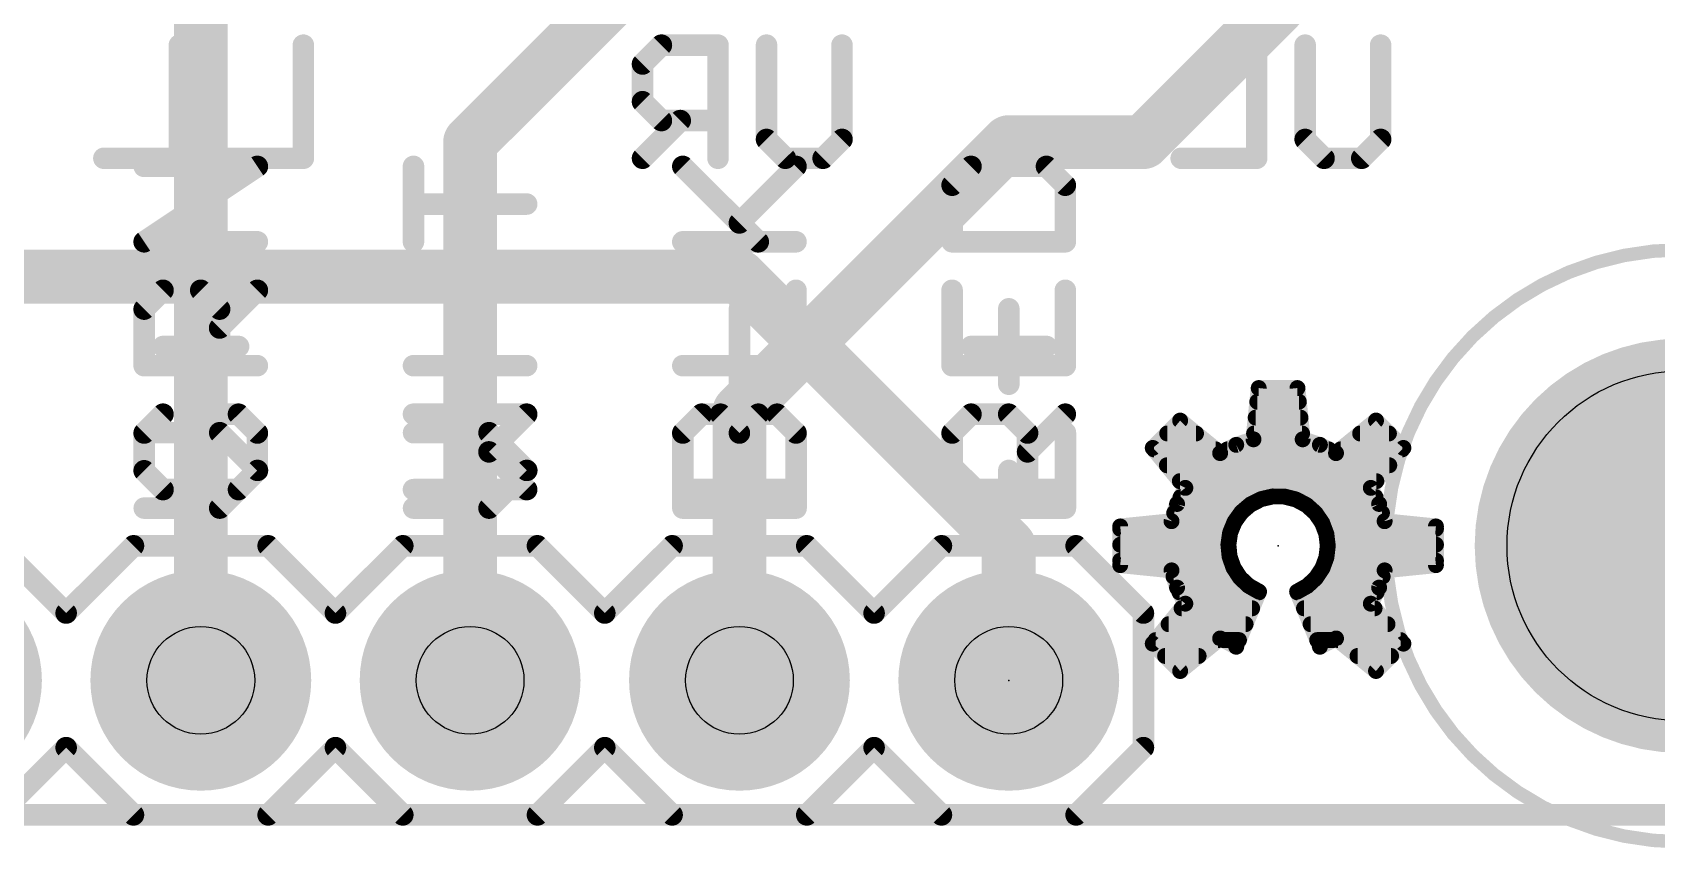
# Model space of a CAD drawing. Extents: x -33 to 74, y -17 to 52.
# Drawn here: x 9.84 to 25.16, y -0.32 to 7.39 of the extents above; entities that cross this region are included whole.
import ezdxf

# ---------------------------------------------------------------- set-up
doc = ezdxf.new("R2010")
doc.units = 0
for name, color, linetype in [('1', 12, 'CONTINUOUS'), ('16', 132, 'CONTINUOUS'), ('17', 110, 'CONTINUOUS'), ('20', 53, 'CONTINUOUS'), ('21', 41, 'CONTINUOUS'), ('22', 40, 'CONTINUOUS'), ('23', 53, 'CONTINUOUS'), ('24', 53, 'CONTINUOUS'), ('29', 253, 'CONTINUOUS'), ('30', 253, 'CONTINUOUS'), ('39', 12, 'CONTINUOUS'), ('41', 12, 'CONTINUOUS'), ('42', 132, 'CONTINUOUS'), ('44', 253, 'CONTINUOUS'), ('51', 53, 'CONTINUOUS')]:
    doc.layers.add(name, color=color, linetype=linetype)

# ---------------------------------------------------------------- blocks, each defined once
blk = doc.blocks.new('RECT')
blk.add_solid([(-0.5, -0.5), (0.5, -0.5), (-0.5, 0.5), (0.5, 0.5)])
blk = doc.blocks.new('ROUNDP')
at = {"const_width": 0.5}
blk.add_lwpolyline([(0, -0.25, 1), (0, 0.25, 1), (0, -0.25)], format="xyb", dxfattribs=at)

msp = doc.modelspace()

# ---------------------------------------------------------------- linework, layer by layer
at = {"layer": '1', "const_width": 0.508}
for points in [[(11.43, 8.89), (11.43, 1.27)], [(13.97, 6.35), (16.51, 8.89)], [(21.59, 7.62), (21.59, 8.89)], [(20.32, 6.35), (21.59, 7.62)], [(13.97, 1.27), (13.97, 6.35)], [(19.05, 6.35), (16.51, 3.81)], [(19.05, 6.35), (20.32, 6.35)], [(16.51, 3.81), (16.51, 1.27)]]:
    msp.add_lwpolyline(points, dxfattribs=at)
at = {"layer": '1', "const_width": 0.254}
for points in [[(21.463, 7.62, 1), (21.717, 7.62)], [(14.097, 6.35, 1), (13.843, 6.35)], [(19.05, 6.477, 1), (19.05, 6.223)], [(19.1398, 6.2602, 1), (18.9602, 6.4398)], [(20.32, 6.223, 1), (20.32, 6.477)], [(13.8802, 6.4398, 1), (14.0598, 6.2602)], [(20.2302, 6.4398, 1), (20.4098, 6.2602)], [(16.637, 3.81, 1), (16.383, 3.81)], [(16.4202, 3.8998, 1), (16.5998, 3.7202)], [(11.303, 1.27, 1), (11.557, 1.27)], [(13.843, 1.27, 1), (14.097, 1.27)], [(16.383, 1.27, 1), (16.637, 1.27)]]:
    msp.add_lwpolyline(points, format="xyb", dxfattribs=at)
at = {"layer": '16', "const_width": 0.508}
for points in [[(16.51, 5.08), (7.62, 5.08)], [(16.51, 5.08), (19.05, 2.54)], [(19.05, 2.54), (19.05, 1.27)]]:
    msp.add_lwpolyline(points, dxfattribs=at)
at = {"layer": '16', "const_width": 0.254}
for points in [[(16.5998, 5.1698, 1), (16.4202, 4.9902)], [(16.51, 4.953, 1), (16.51, 5.207)], [(19.177, 2.54, 1), (18.923, 2.54)], [(18.9602, 2.4502, 1), (19.1398, 2.6298)], [(18.923, 1.27, 1), (19.177, 1.27)]]:
    msp.add_lwpolyline(points, format="xyb", dxfattribs=at)
at = {"layer": '20', "const_width": 0.2032}
msp.add_lwpolyline([(27.94, 0), (0, 0)], dxfattribs=at)
at = {"layer": '20'}
msp.add_circle((25.4, 2.54), 1.651, dxfattribs=at)
at = {"layer": '21', "const_width": 0.2032}
for points in [[(10.8957, 5.4092), (11.9634, 6.121)], [(11.9634, 6.121), (10.8957, 6.121)], [(13.4357, 5.4092), (13.4357, 6.121)], [(16.6875, 5.4092), (15.9757, 6.121)], [(16.5095, 5.5871), (17.0434, 6.121)], [(18.6936, 6.121), (18.5157, 5.9431)], [(19.4055, 6.121), (18.6936, 6.121)], [(19.5834, 5.9431), (19.4055, 6.121)], [(18.5157, 5.9431), (18.5157, 5.4092)], [(19.5834, 5.4092), (19.5834, 5.9431)], [(14.5034, 5.7651), (13.4357, 5.7651)], [(11.9634, 5.4092), (10.8957, 5.4092)], [(15.9757, 5.4092), (17.0434, 5.4092)], [(18.5157, 5.4092), (19.5834, 5.4092)], [(10.8957, 4.7737), (11.0736, 4.9516)], [(11.0736, 4.9516), (11.4295, 4.9516)], [(11.4295, 4.9516), (11.6075, 4.7737)], [(11.6075, 4.5957), (11.9634, 4.9516)], [(13.4357, 4.9516), (14.5034, 4.9516)], [(13.9695, 4.2398), (13.9695, 4.9516)], [(17.0434, 4.2398), (17.0434, 4.9516)], [(18.5157, 4.9516), (18.5157, 4.2398)], [(19.5834, 4.2398), (19.5834, 4.9516)], [(10.8957, 4.2398), (10.8957, 4.7737)], [(11.6075, 4.7737), (11.6075, 4.2398)], [(19.0495, 4.2398), (19.0495, 4.5957)], [(11.9634, 4.2398), (10.8957, 4.2398)], [(14.5034, 4.2398), (13.4357, 4.2398)], [(15.9757, 4.2398), (17.0434, 4.2398)], [(18.5157, 4.2398), (19.5834, 4.2398)], [(11.0736, 3.7822), (10.8957, 3.6043)], [(11.7855, 3.7822), (11.4295, 3.7822)], [(11.4295, 3.7822), (11.4295, 3.4263)], [(11.9634, 3.6043), (11.7855, 3.7822)], [(14.5034, 3.7822), (13.4357, 3.7822)], [(14.1475, 3.4263), (14.5034, 3.7822)], [(15.9757, 3.6043), (16.1536, 3.7822)], [(16.1536, 3.7822), (16.3316, 3.7822)], [(16.3316, 3.7822), (16.5095, 3.6043)], [(16.5095, 3.6043), (16.6875, 3.7822)], [(16.6875, 3.7822), (16.8654, 3.7822)], [(16.8654, 3.7822), (17.0434, 3.6043)], [(18.5157, 3.6043), (18.6936, 3.7822)], [(18.6936, 3.7822), (19.0495, 3.7822)], [(19.0495, 3.7822), (19.2275, 3.6043)], [(19.2275, 3.4263), (19.5834, 3.7822)], [(10.8957, 3.6043), (10.8957, 3.2484)], [(11.9634, 3.2484), (11.9634, 3.6043)], [(15.9757, 3.0704), (15.9757, 3.6043)], [(16.5095, 3.0704), (16.5095, 3.6043)], [(17.0434, 3.6043), (17.0434, 3.0704)], [(18.5157, 3.0704), (18.5157, 3.6043)], [(19.2275, 3.6043), (19.2275, 3.0704)], [(14.5034, 3.0704), (14.1475, 3.4263)], [(10.8957, 3.2484), (11.0736, 3.0704)], [(11.7855, 3.0704), (11.9634, 3.2484)], [(11.0736, 3.0704), (11.7855, 3.0704)], [(13.4357, 3.0704), (14.5034, 3.0704)], [(17.0434, 3.0704), (15.9757, 3.0704)], [(19.5834, 3.0704), (18.5157, 3.0704)], [(9.525, 2.54), (10.16, 1.905)], [(10.16, 1.905), (10.795, 2.54)], [(10.795, 2.54), (12.065, 2.54)], [(12.7, 1.905), (12.065, 2.54)], [(12.7, 1.905), (13.335, 2.54)], [(13.335, 2.54), (14.605, 2.54)], [(14.605, 2.54), (15.24, 1.905)], [(15.24, 1.905), (15.875, 2.54)], [(15.875, 2.54), (17.145, 2.54)], [(17.145, 2.54), (17.78, 1.905)], [(17.78, 1.905), (18.415, 2.54)], [(18.415, 2.54), (19.685, 2.54)], [(20.32, 1.905), (19.685, 2.54)], [(20.32, 0.635), (20.32, 1.905)], [(10.16, 0.635), (9.525, 0)], [(10.795, 0), (10.16, 0.635)], [(12.065, 0), (12.7, 0.635)], [(13.335, 0), (12.7, 0.635)], [(15.24, 0.635), (14.605, 0)], [(15.875, 0), (15.24, 0.635)], [(17.78, 0.635), (17.145, 0)], [(18.415, 0), (17.78, 0.635)], [(19.685, 0), (20.32, 0.635)], [(12.065, 0), (10.795, 0)], [(14.605, 0), (13.335, 0)], [(17.145, 0), (15.875, 0)], [(19.685, 0), (18.415, 0)]]:
    msp.add_lwpolyline(points, dxfattribs=at)
at = {"layer": '21', "const_width": 0.1016}
for points in [[(10.8957, 6.1718, 1), (10.8957, 6.0702)], [(11.9916, 6.0787, 1), (11.9352, 6.1633)], [(11.9634, 6.0702, 1), (11.9634, 6.1718)], [(13.4865, 6.121, 1), (13.3849, 6.121)], [(16.0116, 6.1569, 1), (15.9398, 6.0851)], [(17.0793, 6.0851, 1), (17.0075, 6.1569)], [(18.6936, 6.1718, 1), (18.6936, 6.0702)], [(18.7296, 6.0851, 1), (18.6577, 6.1569)], [(19.4414, 6.1569, 1), (19.3695, 6.0851)], [(19.4055, 6.0702, 1), (19.4055, 6.1718)], [(18.5665, 5.9431, 1), (18.4649, 5.9431)], [(18.4798, 5.979, 1), (18.5516, 5.9071)], [(19.6342, 5.9431, 1), (19.5326, 5.9431)], [(19.5475, 5.9071, 1), (19.6193, 5.979)], [(13.4357, 5.8159, 1), (13.4357, 5.7143)], [(14.5034, 5.7143, 1), (14.5034, 5.8159)], [(16.4736, 5.6231, 1), (16.5455, 5.5512)], [(10.8957, 5.46, 1), (10.8957, 5.3584)], [(10.8675, 5.4515, 1), (10.9239, 5.3669)], [(11.9634, 5.3584, 1), (11.9634, 5.46)], [(13.3849, 5.4092, 1), (13.4865, 5.4092)], [(15.9757, 5.46, 1), (15.9757, 5.3584)], [(16.6516, 5.3733, 1), (16.7234, 5.4451)], [(17.0434, 5.3584, 1), (17.0434, 5.46)], [(18.5157, 5.46, 1), (18.5157, 5.3584)], [(18.4649, 5.4092, 1), (18.5665, 5.4092)], [(19.5326, 5.4092, 1), (19.6342, 5.4092)], [(19.5834, 5.3584, 1), (19.5834, 5.46)], [(11.0736, 5.0024, 1), (11.0736, 4.9008)], [(11.1096, 4.9157, 1), (11.0377, 4.9875)], [(11.4655, 4.9875, 1), (11.3936, 4.9157)], [(11.4295, 4.9008, 1), (11.4295, 5.0024)], [(11.9993, 4.9157, 1), (11.9275, 4.9875)], [(13.4357, 5.0024, 1), (13.4357, 4.9008)], [(14.0203, 4.9516, 1), (13.9187, 4.9516)], [(14.5034, 4.9008, 1), (14.5034, 5.0024)], [(17.0942, 4.9516, 1), (16.9926, 4.9516)], [(18.5665, 4.9516, 1), (18.4649, 4.9516)], [(19.6342, 4.9516, 1), (19.5326, 4.9516)], [(10.9465, 4.7737, 1), (10.8449, 4.7737)], [(10.8598, 4.8096, 1), (10.9316, 4.7377)], [(11.6583, 4.7737, 1), (11.5567, 4.7737)], [(11.5716, 4.7377, 1), (11.6434, 4.8096)], [(11.5716, 4.6316, 1), (11.6434, 4.5598)], [(19.1003, 4.5957, 1), (18.9987, 4.5957)], [(10.8957, 4.2906, 1), (10.8957, 4.189)], [(10.8449, 4.2398, 1), (10.9465, 4.2398)], [(11.5567, 4.2398, 1), (11.6583, 4.2398)], [(11.9634, 4.189, 1), (11.9634, 4.2906)], [(13.4357, 4.2906, 1), (13.4357, 4.189)], [(13.9187, 4.2398, 1), (14.0203, 4.2398)], [(14.5034, 4.189, 1), (14.5034, 4.2906)], [(15.9757, 4.2906, 1), (15.9757, 4.189)], [(16.9926, 4.2398, 1), (17.0942, 4.2398)], [(17.0434, 4.189, 1), (17.0434, 4.2906)], [(18.5157, 4.2906, 1), (18.5157, 4.189)], [(18.4649, 4.2398, 1), (18.5665, 4.2398)], [(18.9987, 4.2398, 1), (19.1003, 4.2398)], [(19.5326, 4.2398, 1), (19.6342, 4.2398)], [(19.5834, 4.189, 1), (19.5834, 4.2906)], [(11.1096, 3.7463, 1), (11.0377, 3.8181)], [(11.4295, 3.833, 1), (11.4295, 3.7314)], [(11.4803, 3.7822, 1), (11.3787, 3.7822)], [(11.8214, 3.8181, 1), (11.7495, 3.7463)], [(11.7855, 3.7314, 1), (11.7855, 3.833)], [(13.4357, 3.833, 1), (13.4357, 3.7314)], [(14.5393, 3.7463, 1), (14.4675, 3.8181)], [(14.5034, 3.7314, 1), (14.5034, 3.833)], [(16.1536, 3.833, 1), (16.1536, 3.7314)], [(16.1896, 3.7463, 1), (16.1177, 3.8181)], [(16.3675, 3.8181, 1), (16.2957, 3.7463)], [(16.3316, 3.7314, 1), (16.3316, 3.833)], [(16.6875, 3.833, 1), (16.6875, 3.7314)], [(16.7234, 3.7463, 1), (16.6516, 3.8181)], [(16.9014, 3.8181, 1), (16.8295, 3.7463)], [(16.8654, 3.7314, 1), (16.8654, 3.833)], [(18.6936, 3.833, 1), (18.6936, 3.7314)], [(18.7296, 3.7463, 1), (18.6577, 3.8181)], [(19.0855, 3.8181, 1), (19.0136, 3.7463)], [(19.0495, 3.7314, 1), (19.0495, 3.833)], [(19.6193, 3.7463, 1), (19.5475, 3.8181)], [(10.9465, 3.6043, 1), (10.8449, 3.6043)], [(10.8598, 3.6402, 1), (10.9316, 3.5683)], [(12.0142, 3.6043, 1), (11.9126, 3.6043)], [(11.9275, 3.5683, 1), (11.9993, 3.6402)], [(16.0265, 3.6043, 1), (15.9249, 3.6043)], [(15.9398, 3.6402, 1), (16.0116, 3.5683)], [(16.5603, 3.6043, 1), (16.4587, 3.6043)], [(16.4736, 3.6402, 1), (16.5455, 3.5683)], [(16.4736, 3.5683, 1), (16.5455, 3.6402)], [(17.0942, 3.6043, 1), (16.9926, 3.6043)], [(17.0075, 3.5683, 1), (17.0793, 3.6402)], [(18.5665, 3.6043, 1), (18.4649, 3.6043)], [(18.4798, 3.6402, 1), (18.5516, 3.5683)], [(19.2783, 3.6043, 1), (19.1767, 3.6043)], [(19.1916, 3.5683, 1), (19.2634, 3.6402)], [(14.1834, 3.4622, 1), (14.1116, 3.3904)], [(11.3787, 3.4263, 1), (11.4803, 3.4263)], [(14.1116, 3.4622, 1), (14.1834, 3.3904)], [(19.1916, 3.4622, 1), (19.2634, 3.3904)], [(10.9316, 3.2843, 1), (10.8598, 3.2124)], [(10.8449, 3.2484, 1), (10.9465, 3.2484)], [(11.9126, 3.2484, 1), (12.0142, 3.2484)], [(11.9993, 3.2124, 1), (11.9275, 3.2843)], [(11.0736, 3.1212, 1), (11.0736, 3.0196)], [(11.0377, 3.0345, 1), (11.1096, 3.1063)], [(11.7495, 3.1063, 1), (11.8214, 3.0345)], [(11.7855, 3.0196, 1), (11.7855, 3.1212)], [(13.4357, 3.1212, 1), (13.4357, 3.0196)], [(14.4675, 3.0345, 1), (14.5393, 3.1063)], [(14.5034, 3.0196, 1), (14.5034, 3.1212)], [(15.9757, 3.1212, 1), (15.9757, 3.0196)], [(15.9249, 3.0704, 1), (16.0265, 3.0704)], [(16.4587, 3.0704, 1), (16.5603, 3.0704)], [(16.9926, 3.0704, 1), (17.0942, 3.0704)], [(17.0434, 3.0196, 1), (17.0434, 3.1212)], [(18.5157, 3.1212, 1), (18.5157, 3.0196)], [(18.4649, 3.0704, 1), (18.5665, 3.0704)], [(19.1767, 3.0704, 1), (19.2783, 3.0704)], [(19.5834, 3.0196, 1), (19.5834, 3.1212)], [(10.795, 2.5908, 1), (10.795, 2.4892)], [(10.8309, 2.5041, 1), (10.7591, 2.5759)], [(12.1009, 2.5759, 1), (12.0291, 2.5041)], [(12.065, 2.4892, 1), (12.065, 2.5908)], [(13.335, 2.5908, 1), (13.335, 2.4892)], [(13.3709, 2.5041, 1), (13.2991, 2.5759)], [(14.6409, 2.5759, 1), (14.5691, 2.5041)], [(14.605, 2.4892, 1), (14.605, 2.5908)], [(15.875, 2.5908, 1), (15.875, 2.4892)], [(15.9109, 2.5041, 1), (15.8391, 2.5759)], [(17.1809, 2.5759, 1), (17.1091, 2.5041)], [(17.145, 2.4892, 1), (17.145, 2.5908)], [(18.415, 2.5908, 1), (18.415, 2.4892)], [(18.4509, 2.5041, 1), (18.3791, 2.5759)], [(19.7209, 2.5759, 1), (19.6491, 2.5041)], [(19.685, 2.4892, 1), (19.685, 2.5908)], [(10.1241, 1.9409, 1), (10.1959, 1.8691)], [(10.1241, 1.8691, 1), (10.1959, 1.9409)], [(12.6641, 1.9409, 1), (12.7359, 1.8691)], [(12.6641, 1.8691, 1), (12.7359, 1.9409)], [(15.2041, 1.9409, 1), (15.2759, 1.8691)], [(15.2041, 1.8691, 1), (15.2759, 1.9409)], [(17.7441, 1.9409, 1), (17.8159, 1.8691)], [(17.7441, 1.8691, 1), (17.8159, 1.9409)], [(20.3708, 1.905, 1), (20.2692, 1.905)], [(20.2841, 1.8691, 1), (20.3559, 1.9409)], [(10.1959, 0.6709, 1), (10.1241, 0.5991)], [(10.1959, 0.5991, 1), (10.1241, 0.6709)], [(12.7359, 0.6709, 1), (12.6641, 0.5991)], [(12.7359, 0.5991, 1), (12.6641, 0.6709)], [(15.2759, 0.6709, 1), (15.2041, 0.5991)], [(15.2759, 0.5991, 1), (15.2041, 0.6709)], [(17.8159, 0.6709, 1), (17.7441, 0.5991)], [(17.8159, 0.5991, 1), (17.7441, 0.6709)], [(20.2692, 0.635, 1), (20.3708, 0.635)], [(20.3559, 0.5991, 1), (20.2841, 0.6709)], [(10.795, 0.0508, 1), (10.795, -0.0508)], [(10.7591, -0.0359, 1), (10.8309, 0.0359)], [(12.0291, 0.0359, 1), (12.1009, -0.0359)], [(12.065, -0.0508, 1), (12.065, 0.0508)], [(13.335, 0.0508, 1), (13.335, -0.0508)], [(13.2991, -0.0359, 1), (13.3709, 0.0359)], [(14.5691, 0.0359, 1), (14.6409, -0.0359)], [(14.605, -0.0508, 1), (14.605, 0.0508)], [(15.875, 0.0508, 1), (15.875, -0.0508)], [(15.8391, -0.0359, 1), (15.9109, 0.0359)], [(17.1091, 0.0359, 1), (17.1809, -0.0359)], [(17.145, -0.0508, 1), (17.145, 0.0508)], [(18.415, 0.0508, 1), (18.415, -0.0508)], [(18.3791, -0.0359, 1), (18.4509, 0.0359)], [(19.6491, 0.0359, 1), (19.7209, -0.0359)], [(19.685, -0.0508, 1), (19.685, 0.0508)]]:
    msp.add_lwpolyline(points, format="xyb", dxfattribs=at)
at = {"layer": '22'}
for points, const_width in [([(11.2278, 7.2653), (11.2278, 6.1976)], 0.2032), ([(12.3972, 7.2653), (12.3972, 6.1976)], 0.2032), ([(15.7739, 7.2653), (15.596, 7.0874)], 0.2032), ([(16.3078, 7.2653), (15.7739, 7.2653)], 0.2032), ([(16.3078, 6.1976), (16.3078, 7.2653)], 0.2032), ([(16.7654, 6.3756), (16.7654, 7.2653)], 0.2032), ([(17.4772, 7.2653), (17.4772, 6.3756)], 0.2032), ([(21.3878, 7.2653), (21.3878, 6.1976)], 0.2032), ([(21.8454, 6.3756), (21.8454, 7.2653)], 0.2032), ([(22.5572, 7.2653), (22.5572, 6.3756)], 0.2032), ([(15.596, 7.0874), (15.596, 6.7315)], 0.2032), ([(15.596, 6.7315), (15.7739, 6.5535)], 0.2032), ([(15.9519, 6.5535), (15.596, 6.1976)], 0.2032), ([(15.7739, 6.5535), (16.3078, 6.5535)], 0.2032), ([(16.9433, 6.1976), (16.7654, 6.3756)], 0.2032), ([(17.4772, 6.3756), (17.2992, 6.1976)], 0.2032), ([(22.0233, 6.1976), (21.8454, 6.3756)], 0.2032), ([(22.5572, 6.3756), (22.3792, 6.1976)], 0.2032), ([(11.2278, 6.1976), (10.516, 6.1976)], 0.2032), ([(12.3972, 6.1976), (11.6854, 6.1976)], 0.2032), ([(17.2992, 6.1976), (16.9433, 6.1976)], 0.2032), ([(21.3878, 6.1976), (20.676, 6.1976)], 0.2032), ([(22.3792, 6.1976), (22.0233, 6.1976)], 0.2032), ([(11.4305, 4.065), (11.4305, 4.7768)], 0.2032), ([(13.9705, 4.065), (13.9705, 4.7768)], 0.2032), ([(16.5105, 4.065), (16.5105, 4.7768)], 0.2032), ([(19.0505, 4.065), (19.0505, 4.7768)], 0.2032), ([(11.7864, 4.4209), (11.0746, 4.4209)], 0.2032), ([(19.4064, 4.4209), (18.6945, 4.4209)], 0.2032), ([(21.358, 3.5449), (21.4072, 4.0288)], 0.15), ([(21.4072, 4.0288), (21.7728, 4.0288)], 0.15), ([(21.7728, 4.0288), (21.822, 3.5449)], 0.15), ([(21.3941, 3.9), (21.7859, 3.9)], 0.15), ([(11.6084, 3.6074), (10.8966, 3.6074)], 0.2032), ([(11.4305, 2.8956), (11.4305, 3.6074)], 0.2032), ([(11.9643, 3.2515), (11.6084, 3.6074)], 0.2032), ([(14.1484, 3.6074), (13.4366, 3.6074)], 0.2032), ([(13.9705, 2.8956), (13.9705, 3.6074)], 0.2032), ([(14.5043, 3.2515), (14.1484, 3.6074)], 0.2032), ([(15.9766, 2.8956), (15.9766, 3.6074)], 0.2032), ([(17.0443, 3.6074), (17.0443, 2.8956)], 0.2032), ([(18.5166, 2.8956), (18.5166, 3.6074)], 0.2032), ([(19.5843, 3.6074), (19.5843, 2.8956)], 0.2032), ([(20.408, 3.4635), (20.6665, 3.722)], 0.15), ([(20.6665, 3.722), (21.0435, 3.4146)], 0.15), ([(21.3789, 3.75), (21.8011, 3.75)], 0.15), ([(22.1365, 3.4146), (22.5135, 3.722)], 0.15), ([(22.5135, 3.722), (22.772, 3.4635)], 0.15), ([(20.7154, 3.0865), (20.408, 3.4635)], 0.15), ([(20.419, 3.45), (21.0001, 3.45)], 0.15), ([(20.5445, 3.6), (20.8161, 3.6)], 0.15), ([(21.0435, 3.4146), (21.1953, 3.4928)], 0.15), ([(21.1122, 3.45), (22.0678, 3.45)], 0.15), ([(21.1953, 3.4928), (21.358, 3.5449)], 0.15), ([(21.3636, 3.6), (21.8164, 3.6)], 0.15), ([(21.822, 3.5449), (21.9847, 3.4928)], 0.15), ([(21.9847, 3.4928), (22.1365, 3.4146)], 0.15), ([(22.1799, 3.45), (22.761, 3.45)], 0.15), ([(22.3639, 3.6), (22.6355, 3.6)], 0.15), ([(22.772, 3.4635), (22.4646, 3.0865)], 0.15), ([(20.5413, 3.3), (22.6387, 3.3)], 0.15), ([(11.6084, 2.8956), (11.9643, 3.2515)], 0.2032), ([(14.1484, 2.8956), (14.5043, 3.2515)], 0.2032), ([(16.5105, 2.8956), (16.5105, 3.2515)], 0.2032), ([(19.0505, 2.8956), (19.0505, 3.2515)], 0.2032), ([(20.6636, 3.15), (22.5164, 3.15)], 0.15), ([(20.6372, 2.9347), (20.7154, 3.0865)], 0.15), ([(20.6708, 3), (21.514, 3)], 0.15), ([(21.539, 3.0058), (21.4298, 2.9804)], 0.15), ([(21.6512, 3.0046), (21.539, 3.0058)], 0.15), ([(21.7599, 2.9768), (21.6512, 3.0046)], 0.15), ([(21.6692, 3), (22.5092, 3)], 0.15), ([(22.4646, 3.0865), (22.5428, 2.9347)], 0.15), ([(10.8966, 2.8956), (11.6084, 2.8956)], 0.2032), ([(13.4366, 2.8956), (14.1484, 2.8956)], 0.2032), ([(17.0443, 2.8956), (15.9766, 2.8956)], 0.2032), ([(19.5843, 2.8956), (18.5166, 2.8956)], 0.2032), ([(20.5851, 2.772), (20.6372, 2.9347)], 0.15), ([(20.6101, 2.85), (21.2398, 2.85)], 0.15), ([(21.2445, 2.8566), (21.1791, 2.7654)], 0.15), ([(21.3297, 2.9296), (21.2445, 2.8566)], 0.15), ([(21.4298, 2.9804), (21.3297, 2.9296)], 0.15), ([(21.8589, 2.9239), (21.7599, 2.9768)], 0.15), ([(21.9424, 2.849), (21.8589, 2.9239)], 0.15), ([(21.9413, 2.85), (22.5699, 2.85)], 0.15), ([(22.0058, 2.7564), (21.9424, 2.849)], 0.15), ([(22.5428, 2.9347), (22.5949, 2.772)], 0.15), ([(20.1012, 2.7228), (20.5851, 2.772)], 0.15), ([(20.1012, 2.3572), (20.1012, 2.7228)], 0.15), ([(20.1012, 2.7), (21.1529, 2.7)], 0.15), ([(21.1791, 2.7654), (21.1373, 2.6613)], 0.15), ([(22.0453, 2.6514), (22.0058, 2.7564)], 0.15), ([(22.027, 2.7), (23.0788, 2.7)], 0.15), ([(22.5949, 2.772), (23.0788, 2.7228)], 0.15), ([(23.0788, 2.7228), (23.0788, 2.3572)], 0.15), ([(20.1012, 2.55), (21.1215, 2.55)], 0.15), ([(21.1373, 2.6613), (21.1215, 2.5502)], 0.15), ([(21.1215, 2.5502), (21.1325, 2.4385)], 0.15), ([(22.0588, 2.54), (22.0453, 2.6514)], 0.15), ([(22.0459, 2.4306), (22.0588, 2.54)], 0.15), ([(22.0576, 2.55), (23.0788, 2.55)], 0.15), ([(20.1012, 2.4), (21.146, 2.4)], 0.15), ([(21.1325, 2.4385), (21.1697, 2.3327)], 0.15), ([(22.0077, 2.3272), (22.0459, 2.4306)], 0.15), ([(22.0346, 2.4), (23.0788, 2.4)], 0.15), ([(20.5851, 2.308), (20.1012, 2.3572)], 0.15), ([(20.6372, 2.1453), (20.5851, 2.308)], 0.15), ([(20.6037, 2.25), (21.2236, 2.25)], 0.15), ([(21.1697, 2.3327), (21.231, 2.2387)], 0.15), ([(21.231, 2.2387), (21.3128, 2.162)], 0.15), ([(21.8656, 2.1607), (21.9465, 2.2355)], 0.15), ([(21.9465, 2.2355), (22.0077, 2.3272)], 0.15), ([(21.9562, 2.25), (22.5763, 2.25)], 0.15), ([(22.5949, 2.308), (22.5428, 2.1453)], 0.15), ([(23.0788, 2.3572), (22.5949, 2.308)], 0.15), ([(20.7154, 1.9935), (20.6372, 2.1453)], 0.15), ([(20.6605, 2.1), (21.4077, 2.1)], 0.15), ([(21.4106, 2.1069), (21.1953, 1.5872)], 0.15), ([(21.3128, 2.162), (21.4106, 2.1069)], 0.15), ([(21.7694, 2.1069), (21.8656, 2.1607)], 0.15), ([(21.9847, 1.5872), (21.7694, 2.1069)], 0.15), ([(21.7723, 2.1), (22.5195, 2.1)], 0.15), ([(22.5428, 2.1453), (22.4646, 1.9935)], 0.15), ([(20.408, 1.6165), (20.7154, 1.9935)], 0.15), ([(20.6799, 1.95), (21.3456, 1.95)], 0.15), ([(21.8344, 1.95), (22.5001, 1.95)], 0.15), ([(22.4646, 1.9935), (22.772, 1.6165)], 0.15), ([(20.5576, 1.8), (21.2835, 1.8)], 0.15), ([(21.8965, 1.8), (22.6224, 1.8)], 0.15), ([(20.6665, 1.358), (20.408, 1.6165)], 0.15), ([(20.4353, 1.65), (21.0246, 1.65)], 0.15), ([(21.0435, 1.6654), (20.6665, 1.358)], 0.15), ([(21.1953, 1.5872), (21.0435, 1.6654)], 0.15), ([(21.0734, 1.65), (21.2213, 1.65)], 0.15), ([(21.9587, 1.65), (22.1066, 1.65)], 0.15), ([(22.1365, 1.6654), (21.9847, 1.5872)], 0.15), ([(22.5135, 1.358), (22.1365, 1.6654)], 0.15), ([(22.1554, 1.65), (22.7447, 1.65)], 0.15), ([(22.772, 1.6165), (22.5135, 1.358)], 0.15), ([(20.5245, 1.5), (20.8407, 1.5)], 0.15), ([(22.3393, 1.5), (22.6555, 1.5)], 0.15)]:
    msp.add_lwpolyline(points, dxfattribs=dict(at, const_width=const_width))
for points, const_width in [([(11.2786, 7.2653, 1), (11.177, 7.2653)], 0.1016), ([(12.448, 7.2653, 1), (12.3464, 7.2653)], 0.1016), ([(15.7739, 7.3161, 1), (15.7739, 7.2145)], 0.1016), ([(15.8099, 7.2294, 1), (15.738, 7.3012)], 0.1016), ([(16.3586, 7.2653, 1), (16.257, 7.2653)], 0.1016), ([(16.3078, 7.2145, 1), (16.3078, 7.3161)], 0.1016), ([(16.8162, 7.2653, 1), (16.7146, 7.2653)], 0.1016), ([(17.528, 7.2653, 1), (17.4264, 7.2653)], 0.1016), ([(21.4386, 7.2653, 1), (21.337, 7.2653)], 0.1016), ([(21.8962, 7.2653, 1), (21.7946, 7.2653)], 0.1016), ([(22.608, 7.2653, 1), (22.5064, 7.2653)], 0.1016), ([(15.6468, 7.0874, 1), (15.5452, 7.0874)], 0.1016), ([(15.5601, 7.1233, 1), (15.6319, 7.0514)], 0.1016), ([(15.6319, 6.7674, 1), (15.5601, 6.6955)], 0.1016), ([(15.5452, 6.7315, 1), (15.6468, 6.7315)], 0.1016), ([(15.7739, 6.6043, 1), (15.7739, 6.5027)], 0.1016), ([(15.738, 6.5176, 1), (15.8099, 6.5894)], 0.1016), ([(15.9878, 6.5176, 1), (15.916, 6.5894)], 0.1016), ([(16.3078, 6.5027, 1), (16.3078, 6.6043)], 0.1016), ([(16.8013, 6.4115, 1), (16.7295, 6.3396)], 0.1016), ([(17.5131, 6.3396, 1), (17.4413, 6.4115)], 0.1016), ([(21.8813, 6.4115, 1), (21.8095, 6.3396)], 0.1016), ([(22.5931, 6.3396, 1), (22.5213, 6.4115)], 0.1016), ([(10.516, 6.2484, 1), (10.516, 6.1468)], 0.1016), ([(11.2278, 6.1468, 1), (11.2278, 6.2484)], 0.1016), ([(11.6854, 6.2484, 1), (11.6854, 6.1468)], 0.1016), ([(12.3972, 6.1468, 1), (12.3972, 6.2484)], 0.1016), ([(15.5601, 6.2335, 1), (15.6319, 6.1617)], 0.1016), ([(16.7146, 6.3756, 1), (16.8162, 6.3756)], 0.1016), ([(16.9433, 6.2484, 1), (16.9433, 6.1468)], 0.1016), ([(16.9074, 6.1617, 1), (16.9793, 6.2335)], 0.1016), ([(17.2633, 6.2335, 1), (17.3352, 6.1617)], 0.1016), ([(17.2992, 6.1468, 1), (17.2992, 6.2484)], 0.1016), ([(17.4264, 6.3756, 1), (17.528, 6.3756)], 0.1016), ([(20.676, 6.2484, 1), (20.676, 6.1468)], 0.1016), ([(21.3878, 6.1468, 1), (21.3878, 6.2484)], 0.1016), ([(21.7946, 6.3756, 1), (21.8962, 6.3756)], 0.1016), ([(22.0233, 6.2484, 1), (22.0233, 6.1468)], 0.1016), ([(21.9874, 6.1617, 1), (22.0593, 6.2335)], 0.1016), ([(22.3433, 6.2335, 1), (22.4152, 6.1617)], 0.1016), ([(22.3792, 6.1468, 1), (22.3792, 6.2484)], 0.1016), ([(22.5064, 6.3756, 1), (22.608, 6.3756)], 0.1016), ([(11.177, 6.1976, 1), (11.2786, 6.1976)], 0.1016), ([(12.3464, 6.1976, 1), (12.448, 6.1976)], 0.1016), ([(16.257, 6.1976, 1), (16.3586, 6.1976)], 0.1016), ([(21.337, 6.1976, 1), (21.4386, 6.1976)], 0.1016), ([(11.4813, 4.7768, 1), (11.3797, 4.7768)], 0.1016), ([(14.0213, 4.7768, 1), (13.9197, 4.7768)], 0.1016), ([(16.5613, 4.7768, 1), (16.4597, 4.7768)], 0.1016), ([(19.1013, 4.7768, 1), (18.9997, 4.7768)], 0.1016), ([(11.0746, 4.4717, 1), (11.0746, 4.3701)], 0.1016), ([(11.7864, 4.3701, 1), (11.7864, 4.4717)], 0.1016), ([(18.6945, 4.4717, 1), (18.6945, 4.3701)], 0.1016), ([(19.4064, 4.3701, 1), (19.4064, 4.4717)], 0.1016), ([(11.3797, 4.065, 1), (11.4813, 4.065)], 0.1016), ([(13.9197, 4.065, 1), (14.0213, 4.065)], 0.1016), ([(16.4597, 4.065, 1), (16.5613, 4.065)], 0.1016), ([(18.9997, 4.065, 1), (19.1013, 4.065)], 0.1016), ([(21.4072, 4.0663, 1), (21.4072, 3.9913)], 0.075), ([(21.4445, 4.025, 1), (21.3699, 4.0326)], 0.075), ([(21.8101, 4.0326, 1), (21.7355, 4.025)], 0.075), ([(21.7728, 3.9913, 1), (21.7728, 4.0663)], 0.075), ([(21.3941, 3.9375, 1), (21.3941, 3.8625)], 0.075), ([(21.7859, 3.8625, 1), (21.7859, 3.9375)], 0.075), ([(10.8966, 3.6582, 1), (10.8966, 3.5566)], 0.1016), ([(11.4813, 3.6074, 1), (11.3797, 3.6074)], 0.1016), ([(11.6443, 3.6433, 1), (11.5725, 3.5715)], 0.1016), ([(11.6084, 3.5566, 1), (11.6084, 3.6582)], 0.1016), ([(13.4366, 3.6582, 1), (13.4366, 3.5566)], 0.1016), ([(14.0213, 3.6074, 1), (13.9197, 3.6074)], 0.1016), ([(14.1843, 3.6433, 1), (14.1125, 3.5715)], 0.1016), ([(14.1484, 3.5566, 1), (14.1484, 3.6582)], 0.1016), ([(16.0274, 3.6074, 1), (15.9258, 3.6074)], 0.1016), ([(17.0951, 3.6074, 1), (16.9935, 3.6074)], 0.1016), ([(18.5674, 3.6074, 1), (18.4658, 3.6074)], 0.1016), ([(19.6351, 3.6074, 1), (19.5335, 3.6074)], 0.1016), ([(20.6902, 3.7511, 1), (20.6428, 3.6929)], 0.075), ([(20.693, 3.6955, 1), (20.64, 3.7485)], 0.075), ([(21.3789, 3.7875, 1), (21.3789, 3.7125)], 0.075), ([(21.8011, 3.7125, 1), (21.8011, 3.7875)], 0.075), ([(22.54, 3.7485, 1), (22.487, 3.6955)], 0.075), ([(22.5372, 3.6929, 1), (22.4898, 3.7511)], 0.075), ([(20.4371, 3.4872, 1), (20.3789, 3.4398)], 0.075), ([(20.3815, 3.49, 1), (20.4345, 3.437)], 0.075), ([(20.419, 3.4875, 1), (20.419, 3.4125)], 0.075), ([(20.5445, 3.6375, 1), (20.5445, 3.5625)], 0.075), ([(20.8161, 3.5625, 1), (20.8161, 3.6375)], 0.075), ([(21.0001, 3.4125, 1), (21.0001, 3.4875)], 0.075), ([(21.1122, 3.4875, 1), (21.1122, 3.4125)], 0.075), ([(21.1839, 3.5285, 1), (21.2068, 3.4571)], 0.075), ([(21.2125, 3.4595, 1), (21.1782, 3.5262)], 0.075), ([(21.3207, 3.5487, 1), (21.3953, 3.5411)], 0.075), ([(21.3636, 3.6375, 1), (21.3636, 3.5625)], 0.075), ([(21.3694, 3.5092, 1), (21.3466, 3.5806)], 0.075), ([(21.8334, 3.5806, 1), (21.8106, 3.5092)], 0.075), ([(21.7847, 3.5411, 1), (21.8593, 3.5487)], 0.075), ([(21.8164, 3.5625, 1), (21.8164, 3.6375)], 0.075), ([(22.0018, 3.5262, 1), (21.9675, 3.4595)], 0.075), ([(21.9732, 3.4571, 1), (21.9961, 3.5285)], 0.075), ([(22.0678, 3.4125, 1), (22.0678, 3.4875)], 0.075), ([(22.1799, 3.4875, 1), (22.1799, 3.4125)], 0.075), ([(22.3639, 3.6375, 1), (22.3639, 3.5625)], 0.075), ([(22.6355, 3.5625, 1), (22.6355, 3.6375)], 0.075), ([(22.8011, 3.4398, 1), (22.7429, 3.4872)], 0.075), ([(22.7455, 3.437, 1), (22.7985, 3.49)], 0.075), ([(22.761, 3.4125, 1), (22.761, 3.4875)], 0.075), ([(20.5413, 3.3375, 1), (20.5413, 3.2625)], 0.075), ([(21.0263, 3.4479, 1), (21.0607, 3.3813)], 0.075), ([(21.0198, 3.3855, 1), (21.0672, 3.4437)], 0.075), ([(22.1128, 3.4437, 1), (22.1602, 3.3855)], 0.075), ([(22.1193, 3.3813, 1), (22.1537, 3.4479)], 0.075), ([(22.6387, 3.2625, 1), (22.6387, 3.3375)], 0.075), ([(12.0002, 3.2156, 1), (11.9284, 3.2874)], 0.1016), ([(11.9284, 3.2156, 1), (12.0002, 3.2874)], 0.1016), ([(14.5402, 3.2156, 1), (14.4684, 3.2874)], 0.1016), ([(14.4684, 3.2156, 1), (14.5402, 3.2874)], 0.1016), ([(16.5613, 3.2515, 1), (16.4597, 3.2515)], 0.1016), ([(19.1013, 3.2515, 1), (18.9997, 3.2515)], 0.1016), ([(20.6636, 3.1875, 1), (20.6636, 3.1125)], 0.075), ([(22.5164, 3.1125, 1), (22.5164, 3.1875)], 0.075), ([(20.6708, 3.0375, 1), (20.6708, 2.9625)], 0.075), ([(20.7487, 3.0693, 1), (20.6821, 3.1037)], 0.075), ([(20.6863, 3.0628, 1), (20.7445, 3.1102)], 0.075), ([(21.5394, 3.0433, 1), (21.5386, 2.9683)], 0.075), ([(21.514, 2.9625, 1), (21.514, 3.0375)], 0.075), ([(21.5475, 2.9693, 1), (21.5305, 3.0424)], 0.075), ([(21.6605, 3.0409, 1), (21.6419, 2.9683)], 0.075), ([(21.6692, 3.0375, 1), (21.6692, 2.9625)], 0.075), ([(21.6508, 2.9671, 1), (21.6516, 3.0421)], 0.075), ([(22.4979, 3.1037, 1), (22.4313, 3.0693)], 0.075), ([(22.4355, 3.1102, 1), (22.4937, 3.0628)], 0.075), ([(22.5092, 2.9625, 1), (22.5092, 3.0375)], 0.075), ([(10.8966, 2.9464, 1), (10.8966, 2.8448)], 0.1016), ([(11.3797, 2.8956, 1), (11.4813, 2.8956)], 0.1016), ([(11.5725, 2.9315, 1), (11.6443, 2.8597)], 0.1016), ([(11.6084, 2.8448, 1), (11.6084, 2.9464)], 0.1016), ([(13.4366, 2.9464, 1), (13.4366, 2.8448)], 0.1016), ([(13.9197, 2.8956, 1), (14.0213, 2.8956)], 0.1016), ([(14.1125, 2.9315, 1), (14.1843, 2.8597)], 0.1016), ([(14.1484, 2.8448, 1), (14.1484, 2.9464)], 0.1016), ([(15.9766, 2.9464, 1), (15.9766, 2.8448)], 0.1016), ([(15.9258, 2.8956, 1), (16.0274, 2.8956)], 0.1016), ([(16.4597, 2.8956, 1), (16.5613, 2.8956)], 0.1016), ([(16.9935, 2.8956, 1), (17.0951, 2.8956)], 0.1016), ([(17.0443, 2.8448, 1), (17.0443, 2.9464)], 0.1016), ([(18.5166, 2.9464, 1), (18.5166, 2.8448)], 0.1016), ([(18.4658, 2.8956, 1), (18.5674, 2.8956)], 0.1016), ([(18.9997, 2.8956, 1), (19.1013, 2.8956)], 0.1016), ([(19.5335, 2.8956, 1), (19.6351, 2.8956)], 0.1016), ([(19.5843, 2.8448, 1), (19.5843, 2.9464)], 0.1016), ([(20.6101, 2.8875, 1), (20.6101, 2.8125)], 0.075), ([(20.6038, 2.9518, 1), (20.6705, 2.9175)], 0.075), ([(20.6729, 2.9232, 1), (20.6015, 2.9461)], 0.075), ([(21.2201, 2.885, 1), (21.2689, 2.8281)], 0.075), ([(21.275, 2.8347, 1), (21.214, 2.8784)], 0.075), ([(21.2398, 2.8125, 1), (21.2398, 2.8875)], 0.075), ([(21.3127, 2.9631, 1), (21.3466, 2.8962)], 0.075), ([(21.3541, 2.9012, 1), (21.3053, 2.9581)], 0.075), ([(21.4212, 3.0169, 1), (21.4383, 2.9438)], 0.075), ([(21.4467, 2.9469, 1), (21.4128, 3.0138)], 0.075), ([(21.7776, 3.0098, 1), (21.7422, 2.9437)], 0.075), ([(21.7506, 2.9404, 1), (21.7692, 3.0131)], 0.075), ([(21.8839, 2.9518, 1), (21.8339, 2.896)], 0.075), ([(21.8412, 2.8908, 1), (21.8766, 2.957)], 0.075), ([(21.9413, 2.8875, 1), (21.9413, 2.8125)], 0.075), ([(21.9734, 2.8702, 1), (21.9115, 2.8278)], 0.075), ([(21.9174, 2.8211, 1), (21.9675, 2.8769)], 0.075), ([(22.5785, 2.9461, 1), (22.5071, 2.9232)], 0.075), ([(22.5095, 2.9175, 1), (22.5762, 2.9518)], 0.075), ([(22.5699, 2.8125, 1), (22.5699, 2.8875)], 0.075), ([(20.1387, 2.7228, 1), (20.0637, 2.7228)], 0.075), ([(20.0974, 2.7601, 1), (20.105, 2.6855)], 0.075), ([(20.1012, 2.7375, 1), (20.1012, 2.6625)], 0.075), ([(20.5494, 2.7834, 1), (20.6208, 2.7606)], 0.075), ([(20.5889, 2.7347, 1), (20.5813, 2.8093)], 0.075), ([(21.1487, 2.7872, 1), (21.2096, 2.7435)], 0.075), ([(21.2139, 2.7514, 1), (21.1444, 2.7794)], 0.075), ([(21.1529, 2.6625, 1), (21.1529, 2.7375)], 0.075), ([(22.0409, 2.7696, 1), (21.9707, 2.7432)], 0.075), ([(21.9749, 2.7352, 1), (22.0368, 2.7776)], 0.075), ([(22.027, 2.7375, 1), (22.027, 2.6625)], 0.075), ([(22.5987, 2.8093, 1), (22.5911, 2.7347)], 0.075), ([(22.5592, 2.7606, 1), (22.6306, 2.7834)], 0.075), ([(23.1163, 2.7228, 1), (23.0413, 2.7228)], 0.075), ([(23.075, 2.6855, 1), (23.0826, 2.7601)], 0.075), ([(23.0788, 2.6625, 1), (23.0788, 2.7375)], 0.075), ([(20.1012, 2.5875, 1), (20.1012, 2.5125)], 0.075), ([(21.1588, 2.5538, 1), (21.0841, 2.5465)], 0.075), ([(21.1025, 2.6752, 1), (21.1721, 2.6473)], 0.075), ([(21.1745, 2.656, 1), (21.1002, 2.6666)], 0.075), ([(21.1215, 2.5125, 1), (21.1215, 2.5875)], 0.075), ([(22.0826, 2.6559, 1), (22.0081, 2.6469)], 0.075), ([(22.0103, 2.6382, 1), (22.0804, 2.6646)], 0.075), ([(22.0576, 2.5875, 1), (22.0576, 2.5125)], 0.075), ([(22.096, 2.5356, 1), (22.0216, 2.5444)], 0.075), ([(23.0788, 2.5125, 1), (23.0788, 2.5875)], 0.075), ([(20.1012, 2.4375, 1), (20.1012, 2.3625)], 0.075), ([(21.0843, 2.5555, 1), (21.1586, 2.5449)], 0.075), ([(21.1678, 2.451, 1), (21.0971, 2.4261)], 0.075), ([(21.0951, 2.4348, 1), (21.1698, 2.4422)], 0.075), ([(21.146, 2.3625, 1), (21.146, 2.4375)], 0.075), ([(22.0346, 2.4375, 1), (22.0346, 2.3625)], 0.075), ([(22.0086, 2.435, 1), (22.0831, 2.4262)], 0.075), ([(22.081, 2.4176, 1), (22.0107, 2.4435)], 0.075), ([(22.0216, 2.5355, 1), (22.096, 2.5445)], 0.075), ([(23.0788, 2.3625, 1), (23.0788, 2.4375)], 0.075), ([(20.105, 2.3945, 1), (20.0974, 2.3199)], 0.075), ([(20.0637, 2.3572, 1), (20.1387, 2.3572)], 0.075), ([(20.6208, 2.3194, 1), (20.5494, 2.2966)], 0.075), ([(20.6037, 2.2875, 1), (20.6037, 2.2125)], 0.075), ([(20.5813, 2.2707, 1), (20.5889, 2.3453)], 0.075), ([(21.2011, 2.3531, 1), (21.1382, 2.3122)], 0.075), ([(21.1343, 2.3202, 1), (21.205, 2.3451)], 0.075), ([(21.2566, 2.266, 1), (21.2053, 2.2113)], 0.075), ([(21.2236, 2.2125, 1), (21.2236, 2.2875)], 0.075), ([(21.9562, 2.2875, 1), (21.9562, 2.2125)], 0.075), ([(21.9719, 2.208, 1), (21.921, 2.2631)], 0.075), ([(21.9725, 2.3401, 1), (22.0429, 2.3142)], 0.075), ([(22.0389, 2.3063, 1), (21.9765, 2.348)], 0.075), ([(22.5911, 2.3453, 1), (22.5987, 2.2707)], 0.075), ([(22.6306, 2.2966, 1), (22.5592, 2.3194)], 0.075), ([(22.5763, 2.2125, 1), (22.5763, 2.2875)], 0.075), ([(23.0413, 2.3572, 1), (23.1163, 2.3572)], 0.075), ([(23.0826, 2.3199, 1), (23.075, 2.3945)], 0.075), ([(20.6705, 2.1625, 1), (20.6038, 2.1282)], 0.075), ([(20.6015, 2.1339, 1), (20.6729, 2.1568)], 0.075), ([(20.6605, 2.1375, 1), (20.6605, 2.0625)], 0.075), ([(21.1995, 2.2182, 1), (21.2624, 2.2592)], 0.075), ([(21.3312, 2.1946, 1), (21.2944, 2.1293)], 0.075), ([(21.2872, 2.1346, 1), (21.3385, 2.1893)], 0.075), ([(21.4452, 2.0925, 1), (21.376, 2.1213)], 0.075), ([(21.3922, 2.0742, 1), (21.429, 2.1396)], 0.075), ([(21.4077, 2.0625, 1), (21.4077, 2.1375)], 0.075), ([(21.804, 2.1213, 1), (21.7348, 2.0925)], 0.075), ([(21.7511, 2.1396, 1), (21.7877, 2.0742)], 0.075), ([(21.7723, 2.1375, 1), (21.7723, 2.0625)], 0.075), ([(21.8401, 2.1883, 1), (21.891, 2.1332)], 0.075), ([(21.8839, 2.128, 1), (21.8472, 2.1935)], 0.075), ([(21.9153, 2.2564, 1), (21.9777, 2.2147)], 0.075), ([(22.5071, 2.1568, 1), (22.5785, 2.1339)], 0.075), ([(22.5762, 2.1282, 1), (22.5095, 2.1625)], 0.075), ([(22.5195, 2.0625, 1), (22.5195, 2.1375)], 0.075), ([(20.6799, 1.9875, 1), (20.6799, 1.9125)], 0.075), ([(20.6821, 1.9763, 1), (20.7487, 2.0107)], 0.075), ([(20.7445, 1.9698, 1), (20.6863, 2.0172)], 0.075), ([(21.3456, 1.9125, 1), (21.3456, 1.9875)], 0.075), ([(21.8344, 1.9875, 1), (21.8344, 1.9125)], 0.075), ([(22.4937, 2.0172, 1), (22.4355, 1.9698)], 0.075), ([(22.4313, 2.0107, 1), (22.4979, 1.9763)], 0.075), ([(22.5001, 1.9125, 1), (22.5001, 1.9875)], 0.075), ([(20.5576, 1.8375, 1), (20.5576, 1.7625)], 0.075), ([(21.2835, 1.7625, 1), (21.2835, 1.8375)], 0.075), ([(21.8965, 1.8375, 1), (21.8965, 1.7625)], 0.075), ([(22.6224, 1.7625, 1), (22.6224, 1.8375)], 0.075), ([(20.4345, 1.643, 1), (20.3815, 1.59)], 0.075), ([(20.4353, 1.6875, 1), (20.4353, 1.6125)], 0.075), ([(21.0607, 1.6987, 1), (21.0263, 1.6321)], 0.075), ([(21.0672, 1.6363, 1), (21.0198, 1.6945)], 0.075), ([(21.0246, 1.6125, 1), (21.0246, 1.6875)], 0.075), ([(21.0734, 1.6875, 1), (21.0734, 1.6125)], 0.075), ([(21.2213, 1.6125, 1), (21.2213, 1.6875)], 0.075), ([(21.9587, 1.6875, 1), (21.9587, 1.6125)], 0.075), ([(22.1602, 1.6945, 1), (22.1128, 1.6363)], 0.075), ([(22.1066, 1.6125, 1), (22.1066, 1.6875)], 0.075), ([(22.1554, 1.6875, 1), (22.1554, 1.6125)], 0.075), ([(22.1537, 1.6321, 1), (22.1193, 1.6987)], 0.075), ([(22.7447, 1.6125, 1), (22.7447, 1.6875)], 0.075), ([(22.7985, 1.59, 1), (22.7455, 1.643)], 0.075), ([(20.3789, 1.6402, 1), (20.4371, 1.5928)], 0.075), ([(20.5245, 1.5375, 1), (20.5245, 1.4625)], 0.075), ([(20.8407, 1.4625, 1), (20.8407, 1.5375)], 0.075), ([(21.1607, 1.6016, 1), (21.2299, 1.5728)], 0.075), ([(21.1781, 1.5539, 1), (21.2125, 1.6205)], 0.075), ([(21.9675, 1.6205, 1), (22.0019, 1.5539)], 0.075), ([(21.9501, 1.5728, 1), (22.0193, 1.6016)], 0.075), ([(22.3393, 1.5375, 1), (22.3393, 1.4625)], 0.075), ([(22.6555, 1.4625, 1), (22.6555, 1.5375)], 0.075), ([(22.7429, 1.5928, 1), (22.8011, 1.6402)], 0.075), ([(20.6428, 1.3871, 1), (20.6902, 1.3289)], 0.075), ([(20.64, 1.3315, 1), (20.693, 1.3845)], 0.075), ([(22.487, 1.3845, 1), (22.54, 1.3315)], 0.075), ([(22.4898, 1.3289, 1), (22.5372, 1.3871)], 0.075)]:
    msp.add_lwpolyline(points, format="xyb", dxfattribs=dict(at, const_width=const_width))
at = {"layer": '23'}
msp.add_point((19.05, 1.27), dxfattribs=at)
at = {"layer": '24'}
msp.add_point((21.59, 2.54), dxfattribs=at)
at = {"layer": '29', "const_width": 1.7526}
msp.add_lwpolyline([(25.4, 1.6637, 1), (25.4, 3.4163, 1), (25.4, 1.6637)], format="xyb", dxfattribs=at)
at = {"layer": '30', "const_width": 1.7526}
msp.add_lwpolyline([(25.4, 1.6637, 1), (25.4, 3.4163, 1), (25.4, 1.6637)], format="xyb", dxfattribs=at)
at = {"layer": '39', "const_width": 0.127}
msp.add_lwpolyline([(25.4, -0.254, 1), (25.4, 5.334, 1), (25.4, -0.254)], format="xyb", dxfattribs=at)
at = {"layer": '41', "const_width": 0.2032}
msp.add_lwpolyline([(25.4, 4.3942, 1), (25.4, 0.6858)], format="xyb", dxfattribs=at)
at = {"layer": '42', "const_width": 0.2032}
msp.add_lwpolyline([(25.4, 4.3942, 1), (25.4, 0.6858)], format="xyb", dxfattribs=at)
at = {"layer": '44'}
for centre in [(11.43, 1.27), (13.97, 1.27), (16.51, 1.27), (19.05, 1.27)]:
    msp.add_circle(centre, 0.508, dxfattribs=at)

# ---------------------------------------------------------------- block references
at = {"layer": '17', "xscale": 1.8796, "yscale": 1.8796, "rotation": 270}
for p in [(11.43, 1.27), (11.43, 1.27), (13.97, 1.27), (13.97, 1.27), (16.51, 1.27), (16.51, 1.27), (19.05, 1.27), (19.05, 1.27)]:
    msp.add_blockref('ROUNDP', p, dxfattribs=at)
at = {"layer": '29', "xscale": 2.0828, "yscale": 2.0828, "rotation": 270}
for p in [(8.89, 1.27), (11.43, 1.27), (13.97, 1.27), (16.51, 1.27), (19.05, 1.27)]:
    msp.add_blockref('ROUNDP', p, dxfattribs=at)
at = {"layer": '30', "xscale": 2.0828, "yscale": 2.0828, "rotation": 270}
for p in [(8.89, 1.27), (11.43, 1.27), (13.97, 1.27), (16.51, 1.27), (19.05, 1.27)]:
    msp.add_blockref('ROUNDP', p, dxfattribs=at)
at = {"layer": '51', "xscale": 0.508, "yscale": 0.508, "rotation": 180}
for p in [(11.43, 1.27), (13.97, 1.27), (16.51, 1.27), (19.05, 1.27)]:
    msp.add_blockref('RECT', p, dxfattribs=at)

doc.saveas('drawing.dxf')
